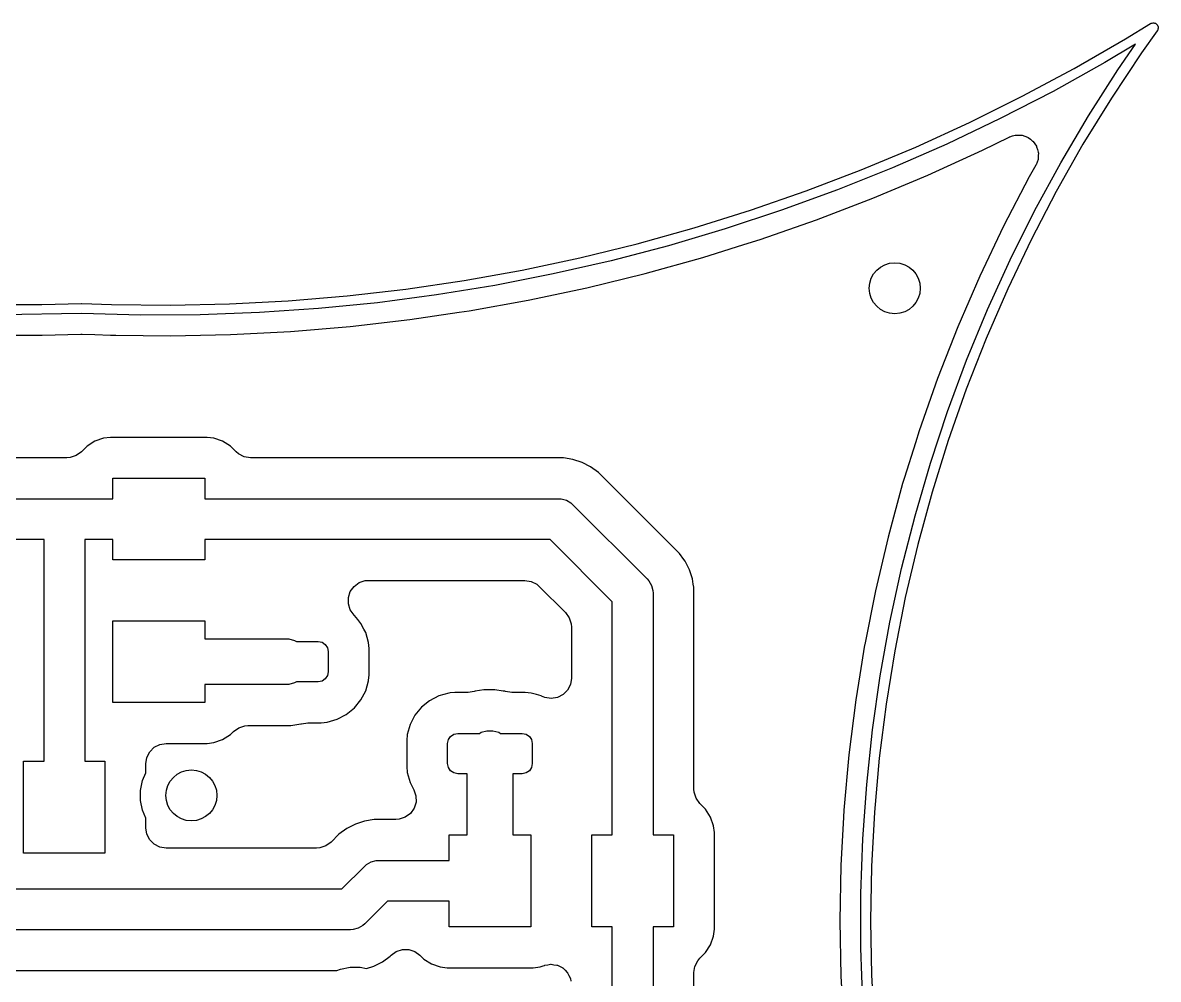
# Model space of a CAD drawing. Extents: x 139 to 278, y -178 to -21.
# Drawn here: x 236.24 to 258.5, y -39.3 to -20.56 of the extents above; entities that cross this region are included whole.
import ezdxf

# ---------------------------------------------------------------- set-up
doc = ezdxf.new("R2010")
doc.units = 0
doc.layers.add('BLACK', color=7, linetype='CONTINUOUS')

msp = doc.modelspace()

# ---------------------------------------------------------------- linework, layer by layer
at = {"layer": 'BLACK', "linetype": 'CONTINUOUS'}
for p, q in [((257.855586, -20.876518), (258.347393, -20.572324)), ((258.347393, -20.572324), (258.353712, -20.570423)), ((258.353712, -20.570423), (258.358818, -20.566243)), ((258.358818, -20.566243), (258.378177, -20.563067)), ((258.378177, -20.563067), (258.396964, -20.557419)), ((258.396964, -20.557419), (258.403386, -20.558933)), ((258.403386, -20.558933), (258.409899, -20.557865)), ((258.409899, -20.557865), (258.428251, -20.564794)), ((258.428251, -20.564794), (258.447347, -20.569296)), ((258.447347, -20.569296), (258.452152, -20.573819)), ((258.452152, -20.573819), (258.458326, -20.57615)), ((258.458326, -20.57615), (258.470754, -20.591325)), ((258.470754, -20.591325), (258.485042, -20.604773)), ((258.485042, -20.604773), (258.486942, -20.611092)), ((258.486942, -20.611092), (258.491123, -20.616198)), ((258.492571, -20.685631), (258.48807, -20.704727)), ((258.491123, -20.616198), (258.494298, -20.635557)), ((258.499501, -20.667279), (258.492571, -20.685631)), ((258.494298, -20.635557), (258.499947, -20.654344)), ((258.499947, -20.654344), (258.498432, -20.660766)), ((258.498432, -20.660766), (258.499501, -20.667279)), ((256.853369, -21.453745), (257.855586, -20.876518)), ((258.481214, -20.715705), (258.170827, -21.147931)), ((258.481216, -20.715706), (258.481214, -20.715705)), ((258.483546, -20.709532), (258.481216, -20.715706)), ((258.48807, -20.704727), (258.483546, -20.709532)), ((258.055784, -20.979319), (257.454284, -21.338422)), ((257.709479, -21.480088), (258.055784, -20.979319)), ((257.454284, -21.338422), (256.43779, -21.902848)), ((258.170827, -21.147931), (257.581163, -22.033897)), ((255.833556, -21.999285), (256.853369, -21.453745)), ((257.131927, -22.382259), (257.709479, -21.480088)), ((254.797149, -22.512599), (255.833556, -21.999285)), ((256.43779, -21.902848), (255.404109, -22.435145)), ((257.581163, -22.033897), (257.023398, -22.940284)), ((255.404109, -22.435145), (254.354255, -22.934788)), ((256.586842, -23.30441), (257.131927, -22.382259)), ((253.745166, -22.993186), (254.797149, -22.512599)), ((255.055235, -23.054891), (255.57547, -22.797227)), ((255.57547, -22.797227), (255.581899, -22.795219)), ((255.581899, -22.795219), (255.587524, -22.791506)), ((255.587524, -22.791506), (255.641337, -22.77665)), ((255.641337, -22.77665), (255.694625, -22.760004)), ((255.694625, -22.760004), (255.701363, -22.76008)), ((255.701363, -22.76008), (255.707858, -22.758288)), ((255.707858, -22.758288), (255.763634, -22.760789)), ((255.763634, -22.760789), (255.819452, -22.761424)), ((255.819452, -22.761424), (255.825833, -22.763578)), ((255.825833, -22.763578), (255.832567, -22.76388)), ((255.832567, -22.76388), (255.884834, -22.783493)), ((255.884834, -22.783493), (255.93773, -22.801347)), ((255.93773, -22.801347), (255.943137, -22.80537)), ((255.943137, -22.80537), (255.949444, -22.807737)), ((255.949444, -22.807737), (255.993086, -22.842535)), ((255.993086, -22.842535), (256.037883, -22.875867)), ((256.037883, -22.875867), (256.04178, -22.881362)), ((256.04178, -22.881362), (256.047049, -22.885563)), ((256.047049, -22.885563), (256.077808, -22.932155)), ((252.678641, -23.440571), (253.745166, -22.993186)), ((254.354255, -22.934788), (253.28926, -23.401289)), ((253.986133, -23.543299), (255.055235, -23.054891)), ((256.077808, -22.932155), (256.110105, -22.977688)), ((256.110105, -22.977688), (256.112113, -22.984118)), ((256.112113, -22.984118), (256.115827, -22.989743)), ((256.115827, -22.989743), (256.130682, -23.043556)), ((256.130682, -23.043556), (256.147329, -23.096844)), ((256.149045, -23.110077), (256.146543, -23.165853)), ((256.147329, -23.096844), (256.147252, -23.103582)), ((256.147252, -23.103582), (256.149045, -23.110077)), ((257.023398, -22.940284), (256.498238, -23.865943)), ((256.099596, -23.351663), (255.970673, -23.578904)), ((256.074915, -24.245373), (256.586842, -23.30441)), ((256.105986, -23.339949), (256.099596, -23.351663)), ((256.123839, -23.287053), (256.105986, -23.339949)), ((256.143453, -23.234786), (256.123839, -23.287053)), ((256.143754, -23.228052), (256.143453, -23.234786)), ((256.145909, -23.221671), (256.143754, -23.228052)), ((256.146543, -23.165853), (256.145909, -23.221671)), ((251.598619, -23.854317), (252.678641, -23.440571)), ((253.28926, -23.401289), (252.21017, -23.834188)), ((252.90225, -23.997965), (253.986133, -23.543299)), ((255.970673, -23.578904), (255.468897, -24.541633)), ((250.506164, -24.234016), (251.598619, -23.854317)), ((252.21017, -23.834188), (251.118044, -24.233061)), ((251.804653, -24.418444), (252.90225, -23.997965)), ((256.498238, -23.865943), (256.006347, -24.809703)), ((249.402346, -24.579296), (250.506164, -24.234016)), ((251.118044, -24.233061), (250.013957, -24.597515)), ((255.596793, -25.203956), (256.074915, -24.245373)), ((250.694419, -24.804323), (251.804653, -24.418444)), ((248.288251, -24.889818), (249.402346, -24.579296)), ((250.013957, -24.597515), (248.89899, -24.927193)), ((255.468897, -24.541633), (255.001705, -25.521583)), ((247.164973, -25.165276), (248.288251, -24.889818)), ((249.572638, -25.155222), (250.376985, -24.903618)), ((250.376985, -24.903618), (250.694394, -24.804331)), ((250.694394, -24.804331), (250.694399, -24.804329)), ((250.694399, -24.804329), (250.694419, -24.804323)), ((256.006347, -24.809703), (255.548349, -25.770368)), ((248.89899, -24.927193), (247.774241, -25.221771)), ((246.033615, -25.405401), (247.164973, -25.165276)), ((247.774241, -25.221771), (246.640813, -25.480959)), ((248.440413, -25.470797), (249.572638, -25.155222)), ((255.153083, -26.178944), (255.596793, -25.203956)), ((244.895288, -25.609955), (246.033615, -25.405401)), ((246.640813, -25.480959), (245.499821, -25.704503)), ((247.298855, -25.750738), (248.440413, -25.470797)), ((255.001705, -25.521583), (254.569665, -26.517563)), ((242.602205, -25.911587), (243.75111, -25.778739)), ((243.75111, -25.778739), (244.895288, -25.609955)), ((245.499821, -25.704503), (244.352383, -25.892184)), ((246.149085, -25.99477), (247.298855, -25.750738)), ((255.548349, -25.770368), (255.124825, -26.746721)), ((240.294731, -26.068986), (241.449701, -26.008367)), ((241.449701, -26.008367), (242.602205, -25.911587)), ((244.352383, -25.892184), (243.199628, -26.043817)), ((244.992233, -26.202653), (246.149085, -25.99477)), ((235.053096, -26.081065), (236.616188, -26.07694)), ((237.399257, -26.257386), (235.83517, -26.279002)), ((236.616188, -26.07694), (237.397493, -26.057404)), ((237.397493, -26.057404), (237.400814, -26.058205)), ((238.55813, -26.287426), (237.399257, -26.257386)), ((237.400814, -26.058205), (237.40415, -26.057459)), ((237.40415, -26.057459), (237.40415, -26.057471)), ((237.40415, -26.057471), (237.981929, -26.081534)), ((237.981929, -26.081534), (239.138428, -26.093383)), ((239.138428, -26.093383), (240.294731, -26.068986)), ((240.882698, -26.23838), (239.720798, -26.281118)), ((242.042687, -26.159254), (240.882698, -26.23838)), ((243.199628, -26.043817), (242.042687, -26.159254)), ((243.829435, -26.374184), (244.797816, -26.231332)), ((244.797816, -26.231332), (244.99222, -26.202655)), ((244.99222, -26.202655), (244.992222, -26.202654)), ((244.992222, -26.202654), (244.992233, -26.202653)), ((254.744347, -27.169103), (255.153083, -26.178944)), ((239.720798, -26.281118), (238.55813, -26.287426)), ((242.661833, -26.509193), (243.829435, -26.374184)), ((235.047966, -26.68158), (236.624487, -26.67742)), ((236.624487, -26.67742), (237.382364, -26.658469)), ((237.382364, -26.658469), (237.40892, -26.658689)), ((237.40892, -26.658689), (237.660165, -26.669154)), ((237.660165, -26.669154), (237.966357, -26.681907)), ((237.966357, -26.681907), (238.071664, -26.682985)), ((238.071664, -26.682985), (239.141687, -26.693948)), ((239.141687, -26.693948), (240.316807, -26.669154)), ((240.316807, -26.669154), (241.490573, -26.607549)), ((241.490573, -26.607549), (242.661833, -26.509193)), ((254.569665, -26.517563), (254.173348, -27.528267)), ((255.124825, -26.746721), (254.736309, -27.737526)), ((254.371102, -28.173179), (254.744347, -27.169103)), ((254.173348, -27.528267), (253.813255, -28.552401)), ((254.736309, -27.737526), (254.383295, -28.741528)), ((254.033821, -29.1899), (254.371102, -28.173179)), ((237.829045, -28.699532), (237.658778, -28.759111)), ((237.829048, -28.699531), (237.829045, -28.699532)), ((237.963337, -28.6844), (237.829048, -28.699531)), ((237.963346, -28.6844), (237.963337, -28.6844)), ((239.856654, -28.6844), (237.963346, -28.6844)), ((239.856662, -28.6844), (239.856654, -28.6844)), ((239.990951, -28.699531), (239.856662, -28.6844)), ((239.990953, -28.699531), (239.990951, -28.699531)), ((239.990955, -28.699532), (239.990953, -28.699531)), ((240.161222, -28.759111), (239.990955, -28.699532)), ((253.813255, -28.552401), (253.738902, -28.790639)), ((237.506038, -28.855084), (237.393483, -28.967638)), ((237.506039, -28.855083), (237.506038, -28.855083)), ((237.506038, -28.855083), (237.506038, -28.855084)), ((237.658778, -28.759111), (237.506039, -28.855083)), ((240.313962, -28.855084), (240.161222, -28.759111)), ((240.426519, -28.967641), (240.313962, -28.855084)), ((253.738902, -28.790639), (253.527222, -29.468899)), ((254.383295, -28.741528), (254.06623, -29.757456)), ((237.111351, -29.0845), (232.478536, -29.0845)), ((237.173768, -29.079588), (237.111351, -29.0845)), ((237.292493, -29.041012), (237.173768, -29.079588)), ((237.393483, -28.967638), (237.292493, -29.041012)), ((240.474123, -29.008298), (240.426519, -28.967641)), ((240.585351, -29.064972), (240.474123, -29.008298)), ((240.708649, -29.0845), (240.585351, -29.064972)), ((246.840478, -29.0845), (240.708649, -29.0845)), ((246.840481, -29.0845), (246.840478, -29.0845)), ((247.027118, -29.11406), (246.840481, -29.0845)), ((247.027119, -29.11406), (247.027118, -29.11406)), ((247.027123, -29.114061), (247.027119, -29.11406)), ((247.20683, -29.172452), (247.027123, -29.114061)), ((247.375201, -29.258241), (247.20683, -29.172452)), ((247.528069, -29.369306), (247.375201, -29.258241)), ((247.52807, -29.369307), (247.528069, -29.369306)), ((247.528074, -29.36931), (247.52807, -29.369307)), ((249.11469, -30.955926), (247.528074, -29.36931)), ((253.732931, -30.217979), (254.033821, -29.1899)), ((238.0083, -29.885), (238.0083, -29.4849)), ((238.0083, -29.4849), (239.8117, -29.4849)), ((239.8117, -29.4849), (239.8117, -29.885)), ((253.489811, -29.588769), (253.203461, -30.635938)), ((253.527222, -29.468899), (253.489811, -29.588769)), ((254.06623, -29.757456), (253.785515, -30.784022)), ((231.981686, -29.885), (237.225, -29.885)), ((237.225, -29.885), (238.0083, -29.885)), ((239.8117, -29.885), (246.746, -29.885)), ((246.746, -29.885), (246.79821, -29.888422)), ((246.79821, -29.888422), (246.899074, -29.915448)), ((246.899074, -29.915448), (246.989505, -29.967659)), ((246.989505, -29.967659), (247.028843, -30.002157)), ((247.028843, -30.002157), (248.481842, -31.455157)), ((253.468813, -31.256113), (253.732931, -30.217979)), ((236.665, -30.685), (231.816, -30.685)), ((236.665, -35.0303), (236.665, -30.685)), ((238.0083, -30.685), (237.465, -30.685)), ((237.465, -30.685), (237.465, -35.0303)), ((238.0083, -31.0851), (238.0083, -30.685)), ((246.580314, -30.685), (239.8117, -30.685)), ((239.8117, -30.685), (239.8117, -31.0851)), ((247.799, -31.903685), (246.580314, -30.685)), ((253.203461, -30.635938), (252.954548, -31.692657)), ((253.785515, -30.784022), (253.541505, -31.819926)), ((239.8117, -31.0851), (238.0083, -31.0851)), ((249.114692, -30.955929), (249.11469, -30.955926)), ((249.114693, -30.95593), (249.114692, -30.955929)), ((249.200197, -31.073617), (249.114693, -30.95593)), ((249.22576, -31.108801), (249.200197, -31.073617)), ((249.311547, -31.277168), (249.22576, -31.108801)), ((249.36994, -31.456882), (249.311547, -31.277168)), ((253.241802, -32.302987), (253.468813, -31.256113)), ((242.664971, -31.703358), (242.738347, -31.602364)), ((242.738347, -31.602364), (242.839341, -31.528988)), ((242.839341, -31.528988), (242.958066, -31.490412)), ((242.958066, -31.490412), (243.020483, -31.4855)), ((243.020483, -31.4855), (246.083464, -31.4855)), ((246.083464, -31.4855), (246.206762, -31.505028)), ((246.206762, -31.505028), (246.31799, -31.561702)), ((246.31799, -31.561702), (246.3656, -31.602364)), ((246.3656, -31.602364), (246.881636, -32.1184)), ((248.481842, -31.455157), (248.516341, -31.494495)), ((248.516341, -31.494495), (248.568552, -31.584927)), ((248.568552, -31.584927), (248.595578, -31.68579)), ((249.386392, -31.56076), (249.36994, -31.456882)), ((249.39513, -31.615932), (249.386392, -31.56076)), ((242.626395, -31.822083), (242.664971, -31.703358)), ((242.626395, -31.946917), (242.626395, -31.822083)), ((248.595578, -31.68579), (248.599, -31.738)), ((248.599, -31.738), (248.599, -36.4723)), ((249.3995, -31.643518), (249.39513, -31.615932)), ((249.3995, -35.57535), (249.3995, -31.643518)), ((252.954548, -31.692657), (252.745969, -32.744583)), ((253.541505, -31.819926), (253.33451, -32.863857)), ((242.664971, -32.065642), (242.626395, -31.946917)), ((247.799, -36.4723), (247.799, -31.903685)), ((242.738347, -32.166636), (242.664971, -32.065642)), ((242.743874, -32.172163), (242.738347, -32.166636)), ((242.74388, -32.172168), (242.743874, -32.172163)), ((242.809837, -32.253058), (242.74388, -32.172168)), ((242.872148, -32.329477), (242.809837, -32.253058)), ((246.881636, -32.1184), (246.955012, -32.219394)), ((246.955012, -32.219394), (246.993588, -32.338119)), ((238.0083, -33.8791), (238.0083, -32.2789)), ((238.0083, -32.2789), (239.8117, -32.2789)), ((239.8117, -32.2789), (239.8117, -32.629)), ((242.932015, -32.444087), (242.872148, -32.329477)), ((242.966123, -32.509383), (242.932015, -32.444087)), ((246.993588, -32.338119), (246.9985, -32.400536)), ((246.9985, -32.400536), (246.9985, -33.400498)), ((253.052186, -33.357277), (253.241802, -32.302987)), ((239.8117, -32.629), (241.402048, -32.629)), ((241.402048, -32.629), (241.460785, -32.63285)), ((241.460785, -32.63285), (241.574256, -32.663254)), ((241.574256, -32.663254), (241.610189, -32.684)), ((241.610189, -32.684), (242.034548, -32.684)), ((242.034548, -32.684), (242.110128, -32.699034)), ((242.110128, -32.699034), (242.174202, -32.741846)), ((243.021961, -32.704525), (242.966123, -32.509383)), ((243.032547, -32.823608), (243.021961, -32.704525)), ((242.174202, -32.741846), (242.217014, -32.80592)), ((242.217014, -32.80592), (242.232048, -32.8815)), ((242.232048, -32.8815), (242.232048, -33.2765)), ((243.032548, -33.334393), (243.032547, -32.823608)), ((252.743399, -32.757544), (252.650214, -33.334404)), ((252.745969, -32.744583), (252.743399, -32.757544)), ((253.33451, -32.863857), (253.164791, -33.914493)), ((242.217014, -33.35208), (242.174202, -33.416154)), ((242.232048, -33.2765), (242.217014, -33.35208)), ((243.022348, -33.449128), (243.032547, -33.334404)), ((243.032547, -33.334404), (243.032548, -33.334393)), ((252.650214, -33.334404), (252.570269, -33.829297)), ((252.900203, -34.417645), (253.052186, -33.357277)), ((241.402048, -33.529), (239.8117, -33.529)), ((239.8117, -33.529), (239.8117, -33.8791)), ((241.460785, -33.52515), (241.402048, -33.529)), ((241.574256, -33.494746), (241.460785, -33.52515)), ((241.610189, -33.474), (241.574256, -33.494746)), ((242.034548, -33.474), (241.610189, -33.474)), ((242.110128, -33.458966), (242.034548, -33.474)), ((242.174202, -33.416154), (242.110128, -33.458966)), ((242.966123, -33.648617), (243.021961, -33.453475)), ((243.021961, -33.453475), (243.022348, -33.449128)), ((246.978972, -33.523796), (246.922298, -33.635024)), ((246.9985, -33.400498), (246.978972, -33.523796)), ((242.872147, -33.828524), (242.966123, -33.648617)), ((244.397425, -33.749927), (244.217525, -33.843899)), ((244.397428, -33.749926), (244.397425, -33.749927)), ((244.592571, -33.694087), (244.397428, -33.749926)), ((244.592573, -33.694087), (244.592571, -33.694087)), ((244.624334, -33.691263), (244.592573, -33.694087)), ((244.711659, -33.6835), (244.624334, -33.691263)), ((244.971518, -33.6835), (244.711659, -33.6835)), ((245.094807, -33.663974), (244.971518, -33.6835)), ((245.109221, -33.65929), (245.094807, -33.663974)), ((245.280247, -33.632203), (245.109221, -33.65929)), ((245.303631, -33.6285), (245.280247, -33.632203)), ((245.500465, -33.6285), (245.303631, -33.6285)), ((245.65869, -33.65356), (245.500465, -33.6285)), ((245.694881, -33.659292), (245.65869, -33.65356)), ((245.709276, -33.66397), (245.694881, -33.659292)), ((245.709277, -33.663971), (245.709276, -33.66397)), ((245.709281, -33.663972), (245.709277, -33.663971)), ((245.832577, -33.6835), (245.709281, -33.663972)), ((246.092441, -33.6835), (245.832577, -33.6835)), ((246.092452, -33.6835), (246.092441, -33.6835)), ((246.211515, -33.694085), (246.092452, -33.6835)), ((246.211518, -33.694086), (246.211515, -33.694085)), ((246.21152, -33.694086), (246.211518, -33.694086)), ((246.211523, -33.694087), (246.21152, -33.694086)), ((246.313602, -33.723296), (246.211523, -33.694087)), ((246.406666, -33.749925), (246.313602, -33.723296)), ((246.406667, -33.749926), (246.406666, -33.749925)), ((246.414765, -33.754156), (246.406667, -33.749926)), ((246.476202, -33.77997), (246.414765, -33.754156)), ((246.5995, -33.799498), (246.476202, -33.77997)), ((246.722798, -33.77997), (246.5995, -33.799498)), ((246.834026, -33.723296), (246.722798, -33.77997)), ((246.922298, -33.635024), (246.834026, -33.723296)), ((239.8117, -33.8791), (238.0083, -33.8791)), ((242.586572, -34.114099), (242.74388, -33.985832)), ((242.74388, -33.985832), (242.872147, -33.828524)), ((244.060212, -33.972172), (243.931947, -34.129477)), ((244.06022, -33.972164), (244.060212, -33.972172)), ((244.217525, -33.843899), (244.06022, -33.972164)), ((252.570269, -33.829297), (252.435391, -34.906476)), ((253.164791, -33.914493), (253.032565, -34.970502)), ((242.09244, -34.274499), (242.211523, -34.263913)), ((242.211523, -34.263913), (242.406665, -34.208075)), ((242.406665, -34.208075), (242.586572, -34.114099)), ((243.931947, -34.129477), (243.837975, -34.309377)), ((240.313962, -34.508916), (240.376516, -34.446361)), ((240.376516, -34.446361), (240.477507, -34.372988)), ((240.477507, -34.372988), (240.596232, -34.334412)), ((240.596232, -34.334412), (240.658649, -34.3295)), ((240.658649, -34.3295), (241.500462, -34.3295)), ((241.500462, -34.3295), (241.500465, -34.3295)), ((241.500465, -34.3295), (241.694874, -34.298709)), ((241.694874, -34.298709), (241.709285, -34.294026)), ((241.709285, -34.294026), (241.832579, -34.274499)), ((241.832579, -34.274499), (242.092437, -34.274499)), ((242.092437, -34.274499), (242.09244, -34.274499)), ((243.837973, -34.309381), (243.782134, -34.504529)), ((243.837975, -34.309377), (243.837973, -34.309381)), ((244.693968, -34.499034), (244.769548, -34.484)), ((244.769548, -34.484), (245.193907, -34.484)), ((245.193907, -34.484), (245.22984, -34.463254)), ((245.22984, -34.463254), (245.343311, -34.43285)), ((245.343311, -34.43285), (245.460785, -34.43285)), ((245.460785, -34.43285), (245.574256, -34.463254)), ((245.574256, -34.463254), (245.610189, -34.484)), ((245.610189, -34.484), (246.034548, -34.484)), ((246.034548, -34.484), (246.110128, -34.499034)), ((252.786048, -35.482751), (252.900203, -34.417645)), ((238.822074, -34.755802), (238.933302, -34.699128)), ((238.933302, -34.699128), (239.0566, -34.6796)), ((239.0566, -34.6796), (239.856652, -34.6796)), ((239.856652, -34.6796), (239.856654, -34.6796)), ((239.856654, -34.6796), (239.990955, -34.664468)), ((239.990955, -34.664468), (240.161222, -34.604889)), ((240.161222, -34.604889), (240.313962, -34.508916)), ((243.782133, -34.504532), (243.771548, -34.623595)), ((243.771548, -34.623595), (243.771548, -35.134388)), ((243.782134, -34.504529), (243.782133, -34.504532)), ((244.572048, -34.6815), (244.587082, -34.60592)), ((244.572048, -35.0765), (244.572048, -34.6815)), ((244.587082, -34.60592), (244.629894, -34.541846)), ((244.629894, -34.541846), (244.693968, -34.499034)), ((246.110128, -34.499034), (246.174202, -34.541846)), ((246.174202, -34.541846), (246.217014, -34.60592)), ((246.217014, -34.60592), (246.232048, -34.6815)), ((246.232048, -34.6815), (246.232048, -35.0765)), ((238.677128, -34.955302), (238.733802, -34.844074)), ((238.733802, -34.844074), (238.822074, -34.755802)), ((252.435391, -34.906476), (252.338924, -35.98783)), ((236.2569, -36.8337), (236.2569, -35.0303)), ((236.2569, -35.0303), (236.665, -35.0303)), ((237.465, -35.0303), (237.8571, -35.0303)), ((237.8571, -35.0303), (237.8571, -36.8337)), ((238.6576, -35.0786), (238.677128, -34.955302)), ((238.6576, -35.253901), (238.6576, -35.0786)), ((243.771548, -35.134388), (243.782135, -35.253471)), ((244.587082, -35.15208), (244.572048, -35.0765)), ((244.629894, -35.216154), (244.587082, -35.15208)), ((246.217014, -35.15208), (246.174202, -35.216154)), ((246.232048, -35.0765), (246.217014, -35.15208)), ((253.032565, -34.970502), (252.937998, -36.030547)), ((238.59306, -35.409715), (238.6576, -35.253901)), ((243.782135, -35.253471), (243.782135, -35.253476)), ((243.782135, -35.253476), (243.837974, -35.448619)), ((244.693968, -35.258966), (244.629894, -35.216154)), ((244.769548, -35.274), (244.693968, -35.258966)), ((244.952048, -35.274), (244.769548, -35.274)), ((244.952048, -36.4723), (244.952048, -35.274)), ((246.034548, -35.274), (245.852048, -35.274)), ((245.852048, -35.274), (245.852048, -36.4723)), ((246.110128, -35.258966), (246.034548, -35.274)), ((246.174202, -35.216154), (246.110128, -35.258966)), ((238.554815, -35.601983), (238.59306, -35.409715)), ((238.554815, -35.798017), (238.554815, -35.601983)), ((243.837974, -35.448619), (243.837975, -35.448622)), ((243.837975, -35.448622), (243.911702, -35.589764)), ((243.911702, -35.589764), (243.95148, -35.708091)), ((249.404412, -35.637766), (249.3995, -35.57535)), ((252.709864, -36.551243), (252.786048, -35.482751)), ((238.59306, -35.990285), (238.554815, -35.798017)), ((243.95148, -35.708091), (243.952745, -35.83292)), ((249.442988, -35.756491), (249.404412, -35.637766)), ((249.516363, -35.857485), (249.442988, -35.756491)), ((238.6576, -36.146098), (238.59306, -35.990285)), ((243.843026, -36.053761), (243.742781, -36.128157)), ((243.915374, -35.95203), (243.843026, -36.053761)), ((243.952745, -35.83292), (243.915374, -35.95203)), ((249.628916, -35.970038), (249.516363, -35.857485)), ((249.724889, -36.122778), (249.628916, -35.970038)), ((252.338924, -35.98783), (252.331536, -36.126084)), ((252.937998, -36.030547), (252.881209, -37.093286)), ((238.6576, -36.3325), (238.6576, -36.146098)), ((242.764169, -36.261452), (242.595798, -36.347241)), ((242.943876, -36.203061), (242.764169, -36.261452)), ((242.943882, -36.20306), (242.943876, -36.203061)), ((243.130518, -36.1735), (242.943882, -36.20306)), ((243.319481, -36.1735), (243.130518, -36.1735)), ((243.558045, -36.1735), (243.319481, -36.1735)), ((243.624454, -36.167935), (243.558045, -36.1735)), ((243.742781, -36.128157), (243.624454, -36.167935)), ((249.784468, -36.293045), (249.724889, -36.122778)), ((252.331536, -36.126084), (252.280995, -37.071915)), ((238.677128, -36.455798), (238.6576, -36.3325)), ((238.733802, -36.567026), (238.677128, -36.455798)), ((242.442921, -36.458314), (242.286599, -36.614636)), ((242.44293, -36.458306), (242.442921, -36.458314)), ((242.595798, -36.347241), (242.44293, -36.458306)), ((244.6049, -36.974), (244.6049, -36.4723)), ((244.6049, -36.4723), (244.952048, -36.4723)), ((245.852048, -36.4723), (246.2051, -36.4723)), ((246.2051, -36.4723), (246.2051, -38.2757)), ((247.3989, -38.2757), (247.3989, -36.4723)), ((247.3989, -36.4723), (247.799, -36.4723)), ((248.599, -36.4723), (248.9991, -36.4723)), ((248.9991, -36.4723), (248.9991, -38.2757)), ((249.7996, -36.427346), (249.784468, -36.293045)), ((249.7996, -38.320654), (249.7996, -36.427346)), ((238.822074, -36.655298), (238.733802, -36.567026)), ((238.933302, -36.711972), (238.822074, -36.655298)), ((239.0566, -36.7315), (238.933302, -36.711972)), ((242.185605, -36.688012), (242.06688, -36.726588)), ((242.286599, -36.614636), (242.185605, -36.688012)), ((252.671748, -37.62177), (252.709864, -36.551243)), ((237.8571, -36.8337), (236.2569, -36.8337)), ((242.004464, -36.7315), (239.0566, -36.7315)), ((242.06688, -36.726588), (242.004464, -36.7315)), ((242.501314, -37.532), (242.942157, -37.091157)), ((242.942157, -37.091157), (242.981495, -37.056659)), ((242.981495, -37.056659), (243.071926, -37.004448)), ((243.071926, -37.004448), (243.17279, -36.977422)), ((243.17279, -36.977422), (243.225, -36.974)), ((243.225, -36.974), (244.6049, -36.974)), ((252.280995, -37.071915), (252.261677, -38.157372)), ((252.881209, -37.093286), (252.862272, -38.157372)), ((232.295686, -37.532), (242.501314, -37.532)), ((243.390686, -37.774), (242.949843, -38.214843)), ((244.6049, -37.774), (243.390686, -37.774)), ((244.6049, -38.2757), (244.6049, -37.774)), ((252.671748, -38.692975), (252.671748, -37.62177)), ((242.910505, -38.249341), (242.820074, -38.301552)), ((242.949843, -38.214843), (242.910505, -38.249341)), ((246.2051, -38.2757), (244.6049, -38.2757)), ((247.799, -38.2757), (247.3989, -38.2757)), ((247.799, -39.994431), (247.799, -38.2757)), ((248.9991, -38.2757), (248.599, -38.2757)), ((248.599, -38.2757), (248.599, -39.994431)), ((252.261677, -38.157372), (252.280995, -39.24283)), ((252.862272, -38.157372), (252.88121, -39.221459)), ((242.667, -38.332), (232.13, -38.332)), ((242.71921, -38.328578), (242.667, -38.332)), ((242.820074, -38.301552), (242.71921, -38.328578)), ((249.724889, -38.625222), (249.784468, -38.454955)), ((249.784468, -38.454955), (249.7996, -38.320654)), ((243.565801, -38.75858), (243.684526, -38.720004)), ((243.684526, -38.720004), (243.80936, -38.720004)), ((243.80936, -38.720004), (243.928085, -38.75858)), ((249.628916, -38.777962), (249.724889, -38.625222)), ((252.709864, -39.763502), (252.671748, -38.692975)), ((243.296199, -38.95876), (243.449074, -38.84769)), ((243.449074, -38.84769), (243.46481, -38.831953)), ((243.46481, -38.831953), (243.565801, -38.75858)), ((243.928085, -38.75858), (244.029075, -38.831953)), ((244.029075, -38.831953), (244.102638, -38.905516)), ((244.102638, -38.905516), (244.255378, -39.001489)), ((249.419028, -39.049351), (249.475702, -38.938123)), ((249.475702, -38.938123), (249.516358, -38.890519)), ((249.516358, -38.890519), (249.628916, -38.777962)), ((232.035522, -39.1325), (242.403469, -39.1325)), ((242.403469, -39.1325), (242.469715, -39.10506)), ((242.469715, -39.10506), (242.661983, -39.066815)), ((242.661983, -39.066815), (242.858017, -39.066815)), ((242.858017, -39.066815), (242.982866, -39.091649)), ((242.982866, -39.091649), (243.127832, -39.044547)), ((243.127832, -39.044547), (243.296199, -38.95876)), ((244.255378, -39.001489), (244.425645, -39.061068)), ((244.425645, -39.061068), (244.559946, -39.0762)), ((244.559946, -39.0762), (244.559948, -39.0762)), ((244.559948, -39.0762), (246.250052, -39.0762)), ((246.250052, -39.0762), (246.250054, -39.0762)), ((246.250054, -39.0762), (246.384355, -39.061068)), ((246.384355, -39.061068), (246.441632, -39.041026)), ((246.441632, -39.041026), (246.467719, -39.031898)), ((246.467719, -39.031898), (246.472167, -39.03109)), ((246.472167, -39.03109), (246.476202, -39.029035)), ((246.476202, -39.029035), (246.533493, -39.019961)), ((246.533493, -39.019961), (246.590547, -39.009607)), ((246.590547, -39.009607), (246.595032, -39.010214)), ((246.595032, -39.010214), (246.5995, -39.009507)), ((246.5995, -39.009507), (246.656773, -39.018577)), ((246.656773, -39.018577), (246.714252, -39.026364)), ((246.714252, -39.026364), (246.718328, -39.028327)), ((246.718328, -39.028327), (246.722798, -39.029035)), ((246.722798, -39.029035), (246.774477, -39.055367)), ((246.774477, -39.055367), (246.826724, -39.080528)), ((246.826724, -39.080528), (246.829994, -39.083654)), ((246.829994, -39.083654), (246.834026, -39.085709)), ((246.834026, -39.085709), (246.875039, -39.126722)), ((246.875039, -39.126722), (246.916954, -39.166797)), ((246.916954, -39.166797), (246.919097, -39.17078)), ((249.3995, -39.172649), (249.419028, -39.049351)), ((246.919097, -39.17078), (246.922298, -39.173981)), ((246.922298, -39.173981), (246.948641, -39.225682)), ((246.948641, -39.225682), (246.976109, -39.276726)), ((246.976109, -39.276726), (246.976916, -39.281174)), ((246.976916, -39.281174), (246.978972, -39.285209)), ((246.978972, -39.285209), (246.988045, -39.3425)), ((249.3995, -39.518131), (249.3995, -39.172649)), ((252.280995, -39.24283), (252.311931, -39.821761)), ((252.88121, -39.221459), (252.937998, -40.284198))]:
    msp.add_line(p, q, dxfattribs=at)
at = {"layer": 'BLACK'}
for centre in [(253.335793, -25.761206), (239.55, -35.7)]:
    msp.add_circle(centre, 0.5, dxfattribs=at)

doc.saveas('drawing.dxf')
